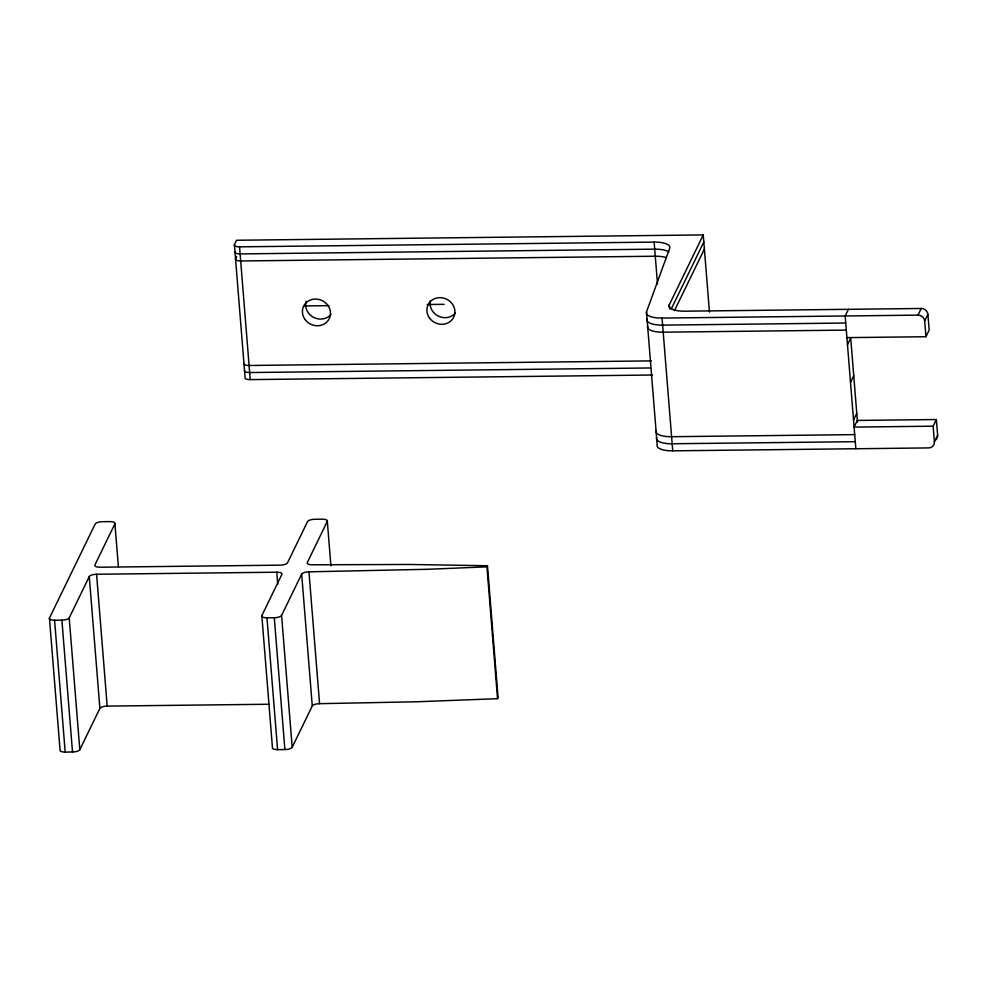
<?xml version="1.0" encoding="UTF-8"?>
<svg xmlns="http://www.w3.org/2000/svg" width="987" height="987" viewBox="0 0 987 987"><rect width="100%" height="100%" fill="white"/><g stroke="black" fill="none" stroke-linecap="round" stroke-linejoin="round"><path stroke-width="1.48" d="M936.367 419.537L933.134 426.187L854.113 427.087L857.345 420.437L936.367 419.537L937.638 435.255L934.405 441.905A6.329 5.836 25.9 0 1 928.656 447.913L672.739 450.837A19 6.502 -4.6 0 1 657.169 444.693L646.497 311.917L669.704 248.243A19 6.502 -4.6 0 0 654.147 242.099L239.545 246.836A6.329 2.171 -4.6 0 1 234.4 244.69L236.559 240.26L703.25 234.918L709.456 312.065M114.936 523.752L94.851 565.07A6.329 2.171 -4.6 0 0 99.995 567.217L280.185 565.156A6.329 2.171 -4.6 0 0 287.488 562.874L307.562 521.555A6.329 2.171 -4.6 0 1 314.865 519.261L322.181 519.187A6.329 2.171 -4.6 0 1 327.326 521.333L307.241 562.652A6.329 2.171 -4.6 0 0 312.373 564.798L408.729 564.465L487.479 565.736L486.936 566.846L427.803 569.277L308.956 571.831A6.329 2.171 -4.6 0 0 301.664 574.113L312.274 705.952L292.189 747.282A6.329 2.171 -4.6 0 1 284.885 749.565L277.581 749.651A6.329 2.171 -4.6 0 1 272.437 747.504L261.826 615.666L281.912 574.348A6.329 2.171 -4.6 0 0 276.767 572.201L96.578 574.261A6.329 2.171 -4.6 0 0 89.274 576.544L99.884 708.382L79.811 749.701A6.329 2.171 -4.6 0 1 72.507 751.995L65.191 752.082A6.329 2.171 -4.6 0 1 60.047 749.935L49.436 618.084L95.184 523.986A6.329 2.171 -4.6 0 1 102.475 521.691L109.791 521.605A6.329 2.171 -4.6 0 1 114.936 523.752L118.391 566.686M236.609 256.608L235.535 258.816A6.329 2.171 -4.6 0 0 240.68 260.963L655.282 256.225A19 6.502 -4.6 0 1 666.385 257.595M79.811 749.701L69.201 617.862L89.274 576.544M292.189 747.282L281.579 615.432L301.664 574.113M669.655 308.993L669.309 304.761L703.25 234.918M671.209 309.079L703.817 241.988M674.442 310.671L704.385 249.045M312.274 705.952A6.329 2.171 -4.6 0 1 319.566 703.669L416.674 701.782L497.547 698.685L498.077 697.575L487.479 565.736M848.401 309.326L845.168 315.976L855.852 448.74M847.475 344.685L850.708 338.035L857.481 422.128M850.51 382.364L853.743 375.702M853.545 420.03L856.778 413.38M646.497 311.917A19 6.502 -4.6 0 0 662.055 318.073L917.972 315.137L921.204 308.487A6.329 5.836 25.9 0 1 927.903 314.347L929.174 330.077L925.942 336.727L846.908 337.628M925.942 336.727L924.671 320.997L927.903 314.347M304.428 305.933L328.893 305.649M427.235 304.527L444.125 304.329M921.204 308.487L684.744 311.189A19 6.502 -4.6 0 1 669.309 304.761M845.736 323.033L662.622 325.13A19 6.502 -4.6 0 1 647.065 318.986M846.303 330.102L663.19 332.187A19 6.502 -4.6 0 1 647.632 326.043M651.358 360.884L249.094 365.486A6.329 2.171 -4.6 0 1 243.949 363.339M650.384 367.966L249.662 372.543A6.329 2.171 -4.6 0 1 244.517 370.396M234.4 244.69L245.084 377.466A6.329 2.171 -4.6 0 0 250.229 379.613L652.493 375.011M854.717 434.613L671.592 436.71A19 6.502 -4.6 0 1 656.034 430.566M855.285 441.682L672.159 443.768A19 6.502 -4.6 0 1 656.602 437.623M49.436 618.084A6.329 2.171 -4.6 0 0 54.581 620.231L61.897 620.157A6.329 2.171 -4.6 0 0 69.201 617.862M261.826 615.666A6.329 2.171 -4.6 0 0 266.971 617.813L274.287 617.726A6.329 2.171 -4.6 0 0 281.579 615.432M99.884 708.382A6.329 2.171 -4.6 0 1 107.188 706.1L268.896 704.249M933.134 426.187L934.405 441.905M662.055 318.073L672.739 450.837M654.147 242.099L657.502 283.886M486.936 566.846L497.547 698.685M327.326 521.333L330.904 565.785M308.956 571.831L319.566 703.669M276.767 572.201L277.754 584.464M274.287 617.726L284.885 749.565M239.545 246.836L250.229 379.613M266.971 617.813L277.581 749.651M96.578 574.261L107.188 706.1M61.897 620.157L72.507 751.995M54.581 620.231L65.191 752.082M234.968 251.759A6.329 2.171 -4.6 0 0 240.112 253.906L654.714 249.156A19 6.502 -4.6 0 1 668.878 252.006M455.414 312.953A14.25 13.127 25.9 0 1 438.364 316.124A14.25 13.127 25.9 0 1 430.394 300.727M330.966 314.372A14.25 13.127 25.9 0 1 313.459 317.308A14.25 13.127 25.9 0 1 306.18 301.245M937.638 435.255A6.329 5.836 25.9 0 1 935.22 440.251M917.972 315.137A6.329 5.836 25.9 0 1 924.671 320.997M429.505 318.061A14.25 13.127 25.9 0 0 453.699 317.234A14.25 13.127 25.9 0 0 439.486 297.642A14.25 13.127 25.9 0 0 429.505 318.061M305.045 319.492A14.25 13.127 25.9 0 0 329.251 318.665A14.25 13.127 25.9 0 0 315.038 299.061A14.25 13.127 25.9 0 0 305.045 319.492"/></g></svg>
